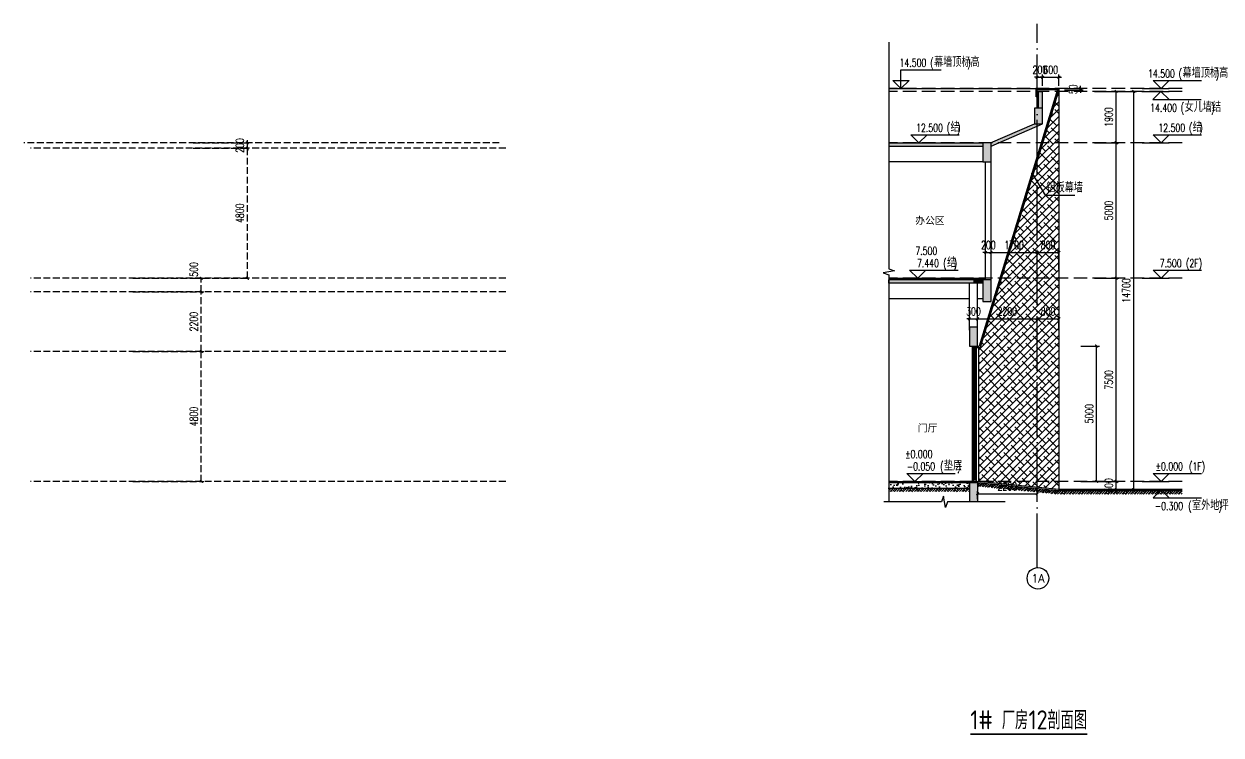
# Model space of a CAD drawing. Extents: x -1899985 to -450366, y 556196 to 2151267.
# Drawn here: x -1634600 to -1590449, y 558897 to 585146 of the extents above; entities that cross this region are included whole.
import ezdxf
from ezdxf.enums import TextEntityAlignment as Align

# ---------------------------------------------------------------- set-up
doc = ezdxf.new("R2010")
doc.units = 0
doc.header["$LTSCALE"] = 1000
doc.header["$MEASUREMENT"] = 0
for name, pattern in [('__DASH', [0.35, 0.25, -0.1]), ('DASH', [0.35, 0.25, -0.1]), ('DOTE', [2.42, 2, -0.2, 0.02, -0.2])]:
    doc.linetypes.add(name, pattern=pattern)
doc.layers.get('Defpoints').update_dxf_attribs({"color": 210})
for name, color, linetype in [('A-AXIS-D', 1, 'Continuous'), ('A-AXIS-DOTE', 14, 'DOTE'), ('A-AXIS-DP', 126, 'Continuous'), ('A-CURTAIN', 134, 'Continuous'), ('A-HATCH-1', 252, 'Continuous'), ('A-HATCH-2', 251, 'Continuous'), ('A-LIN-V', 9, 'Continuous'), ('A-SFCE', 30, 'Continuous'), ('A-WINDOW', 140, 'Continuous'), ('AS-COLN', 6, 'Continuous'), ('AS-WALL', 40, 'Continuous'), ('DIM_ELEV', 3, 'Continuous'), ('DIM_SYMB', 3, 'Continuous'), ('PUB_HATCH', 8, 'Continuous'), ('PUB_TEXT', 7, 'Continuous')]:
    doc.layers.add(name, color=color, linetype=linetype)
doc.styles.add('_TCH_AXIS', font='COMPLEX', dxfattribs={"bigfont": 'GBCBIG'})
doc.styles.add('_TCH_DIM', font='SIMPLEX', dxfattribs={"bigfont": 'GBCBIG'})
doc.styles.add('_TCH_DIM_T3', font='SIMPLEX', dxfattribs={"width": 0.705882, "bigfont": 'GBCBIG'})
doc.styles.get("Standard").update_dxf_attribs({"font": 'gbenor.shx', "bigfont": 'gbcbig.shx'})
doc.styles.add('图框', font='')
doc.styles.get('图框').set_extended_font_data('SimSun')
doc.dimstyles.new('_TCH_ARCH&&100', dxfattribs={"dimtxt": 297.5, "dimasz": 100, "dimexe": 100, "dimexo": 100, "dimgap": 126.25, "dimtad": 1, "dimdec": 0, "dimzin": 0, "dimdsep": 46, "dimtxsty": '_TCH_DIM_T3', "dimblk": 'ARCHTICK', "dimcen": 0.09, "dimclrt": 7, "dimazin": 2, "dimtfac": 1, "dimtdec": 0, "dimtix": 1, "dimtmove": 2, "dimatfit": 3, "dimfxl": 0, "dimtolj": 1, "dimtzin": 0, "dimarcsym": 0})

# ---------------------------------------------------------------- blocks, each defined once
blk = doc.blocks.new('_ArchTick')
at = {"color": 0, "linetype": 'ByBlock', "const_width": 0.4}
blk.add_lwpolyline([(-0.5, -0.5), (0.5, 0.5)], dxfattribs=at)
blk = doc.blocks.new('*D518')
at = {"layer": 'A-AXIS-D', "color": 0, "linetype": 'DASH', "lineweight": -2}
for p, q in [((-1634280, 573057), (-1631660, 573057)), ((-1631760, 568257), (-1631760, 573057)), ((-1634280, 568257), (-1631660, 568257))]:
    blk.add_line(p, q, dxfattribs=at)
at = {"layer": 'Defpoints', "color": 0, "linetype": 'DASH'}
for p in [(-1634380, 573057), (-1631760, 573057), (-1634380, 568257)]:
    blk.add_point(p, dxfattribs=at)
at = {"layer": 'A-AXIS-D', "color": 0, "linetype": 'DASH', "lineweight": -2, "xscale": 100, "yscale": 100, "zscale": 100}
for p, rotation in [((-1631760, 573057), 90), ((-1631760, 568257), 270)]:
    blk.add_blockref('_ArchTick', p, dxfattribs=dict(at, rotation=rotation))
at = {"layer": 'A-AXIS-D', "color": 7, "linetype": 'DASH', "insert": (-1632035, 570657), "char_height": 297.5, "attachment_point": 5, "rotation": 90, "style": '_TCH_DIM_T3'}
blk.add_mtext('\\A1;4800', dxfattribs=at)
blk = doc.blocks.new('*D519')
at = {"layer": 'A-AXIS-D', "color": 0, "linetype": 'DASH', "lineweight": -2}
for p, q in [((-1634280, 575257), (-1631660, 575257)), ((-1631760, 573057), (-1631760, 575257)), ((-1634280, 573057), (-1631660, 573057))]:
    blk.add_line(p, q, dxfattribs=at)
at = {"layer": 'Defpoints', "color": 0, "linetype": 'DASH'}
for p in [(-1634380, 575257), (-1631760, 575257), (-1634380, 573057)]:
    blk.add_point(p, dxfattribs=at)
at = {"layer": 'A-AXIS-D', "color": 0, "linetype": 'DASH', "lineweight": -2, "xscale": 100, "yscale": 100, "zscale": 100}
for p, rotation in [((-1631760, 575257), 90), ((-1631760, 573057), 270)]:
    blk.add_blockref('_ArchTick', p, dxfattribs=dict(at, rotation=rotation))
at = {"layer": 'A-AXIS-D', "color": 7, "linetype": 'DASH', "insert": (-1632035, 574157), "char_height": 297.5, "attachment_point": 5, "rotation": 90, "style": '_TCH_DIM_T3'}
blk.add_mtext('\\A1;2200', dxfattribs=at)
blk = doc.blocks.new('*D520')
at = {"layer": 'A-AXIS-D', "color": 0, "linetype": 'DASH', "lineweight": -2}
for p, q in [((-1634280, 575757), (-1631660, 575757)), ((-1631760, 575257), (-1631760, 575757)), ((-1634280, 575257), (-1631660, 575257))]:
    blk.add_line(p, q, dxfattribs=at)
at = {"layer": 'Defpoints', "color": 0, "linetype": 'DASH'}
for p in [(-1634380, 575757), (-1631760, 575757), (-1634380, 575257)]:
    blk.add_point(p, dxfattribs=at)
at = {"layer": 'A-AXIS-D', "color": 0, "linetype": 'DASH', "lineweight": -2, "xscale": 100, "yscale": 100, "zscale": 100}
for p, rotation in [((-1631760, 575757), 90), ((-1631760, 575257), 270)]:
    blk.add_blockref('_ArchTick', p, dxfattribs=dict(at, rotation=rotation))
at = {"layer": 'A-AXIS-D', "color": 7, "linetype": 'DASH', "insert": (-1632035, 576082), "char_height": 297.5, "attachment_point": 5, "rotation": 90, "style": '_TCH_DIM_T3'}
blk.add_mtext('\\A1;500', dxfattribs=at)
blk = doc.blocks.new('*D521')
at = {"layer": 'A-AXIS-D', "color": 0, "linetype": 'DASH', "lineweight": -2}
for p, q in [((-1632060, 580557), (-1629960, 580557)), ((-1630060, 575757), (-1630060, 580557)), ((-1632060, 575757), (-1629960, 575757))]:
    blk.add_line(p, q, dxfattribs=at)
at = {"layer": 'Defpoints', "color": 0, "linetype": 'DASH'}
for p in [(-1632160, 580557), (-1630060, 580557), (-1632160, 575757)]:
    blk.add_point(p, dxfattribs=at)
at = {"layer": 'A-AXIS-D', "color": 0, "linetype": 'DASH', "lineweight": -2, "xscale": 100, "yscale": 100, "zscale": 100}
for p, rotation in [((-1630060, 580557), 90), ((-1630060, 575757), 270)]:
    blk.add_blockref('_ArchTick', p, dxfattribs=dict(at, rotation=rotation))
at = {"layer": 'A-AXIS-D', "color": 7, "linetype": 'DASH', "insert": (-1630335, 578157), "char_height": 297.5, "attachment_point": 5, "rotation": 90, "style": '_TCH_DIM_T3'}
blk.add_mtext('\\A1;4800', dxfattribs=at)
blk = doc.blocks.new('*D522')
at = {"layer": 'A-AXIS-D', "color": 0, "linetype": 'DASH', "lineweight": -2}
for p, q in [((-1632060, 580757), (-1629960, 580757)), ((-1630060, 580757), (-1630060, 580857)), ((-1630060, 580557), (-1630060, 580757)), ((-1632060, 580557), (-1629960, 580557)), ((-1630060, 580557), (-1630060, 580457))]:
    blk.add_line(p, q, dxfattribs=at)
at = {"layer": 'Defpoints', "color": 0, "linetype": 'DASH'}
for p in [(-1632160, 580757), (-1630060, 580757), (-1632160, 580557)]:
    blk.add_point(p, dxfattribs=at)
at = {"layer": 'A-AXIS-D', "color": 0, "linetype": 'DASH', "lineweight": -2, "xscale": 100, "yscale": 100, "zscale": 100}
for p, rotation in [((-1630060, 580757), 270), ((-1630060, 580557), 90)]:
    blk.add_blockref('_ArchTick', p, dxfattribs=dict(at, rotation=rotation))
at = {"layer": 'A-AXIS-D', "color": 7, "linetype": 'DASH', "insert": (-1630335, 580657), "char_height": 297.5, "attachment_point": 5, "rotation": 90, "style": '_TCH_DIM_T3'}
blk.add_mtext('\\A1;200', dxfattribs=at)
blk = doc.blocks.new('*D120')
at = {"layer": 'A-AXIS-DP', "color": 0, "lineweight": -2}
for p, q in [((-1599431, 567607), (-1599431, 567904)), ((-1599431, 567804), (-1597231, 567804)), ((-1597231, 567607), (-1597231, 567904))]:
    blk.add_line(p, q, dxfattribs=at)
at = {"layer": 'Defpoints', "color": 0}
for p in [(-1597231, 567804), (-1599431, 567507), (-1597231, 567507)]:
    blk.add_point(p, dxfattribs=at)
at = {"layer": 'A-AXIS-DP', "color": 0, "lineweight": -2, "xscale": 100, "yscale": 100, "zscale": 100, "rotation": 180}
blk.add_blockref('_ArchTick', (-1599431, 567804), dxfattribs=at)
at = {"layer": 'A-AXIS-DP', "color": 0, "lineweight": -2, "xscale": 100, "yscale": 100, "zscale": 100}
blk.add_blockref('_ArchTick', (-1597231, 567804), dxfattribs=at)
at = {"layer": 'A-AXIS-DP', "color": 7, "insert": (-1598331, 568079), "char_height": 297.5, "attachment_point": 5, "style": '_TCH_DIM_T3'}
blk.add_mtext('\\A1;2200', dxfattribs=at)
blk = doc.blocks.new('*D148')
at = {"layer": 'A-AXIS-DP', "color": 0, "lineweight": -2}
for p, q in [((-1597231, 573846), (-1597231, 574361)), ((-1597231, 574261), (-1596431, 574261)), ((-1596431, 573846), (-1596431, 574361))]:
    blk.add_line(p, q, dxfattribs=at)
at = {"layer": 'Defpoints', "color": 0}
for p in [(-1596431, 574261), (-1597231, 573746), (-1596431, 573746)]:
    blk.add_point(p, dxfattribs=at)
at = {"layer": 'A-AXIS-DP', "color": 0, "lineweight": -2, "xscale": 100, "yscale": 100, "zscale": 100, "rotation": 180}
blk.add_blockref('_ArchTick', (-1597231, 574261), dxfattribs=at)
at = {"layer": 'A-AXIS-DP', "color": 0, "lineweight": -2, "xscale": 100, "yscale": 100, "zscale": 100}
blk.add_blockref('_ArchTick', (-1596431, 574261), dxfattribs=at)
at = {"layer": 'A-AXIS-DP', "color": 7, "insert": (-1596831, 574536), "char_height": 297.5, "attachment_point": 5, "style": '_TCH_DIM_T3'}
blk.add_mtext('\\A1;800', dxfattribs=at)
blk = doc.blocks.new('*D149')
at = {"layer": 'A-AXIS-DP', "color": 0, "lineweight": -2}
for p, q in [((-1599431, 573846), (-1599431, 574361)), ((-1599431, 574261), (-1597231, 574261)), ((-1597231, 573846), (-1597231, 574361))]:
    blk.add_line(p, q, dxfattribs=at)
at = {"layer": 'Defpoints', "color": 0}
for p in [(-1597231, 574261), (-1599431, 573746), (-1597231, 573746)]:
    blk.add_point(p, dxfattribs=at)
at = {"layer": 'A-AXIS-DP', "color": 0, "lineweight": -2, "xscale": 100, "yscale": 100, "zscale": 100, "rotation": 180}
blk.add_blockref('_ArchTick', (-1599431, 574261), dxfattribs=at)
at = {"layer": 'A-AXIS-DP', "color": 0, "lineweight": -2, "xscale": 100, "yscale": 100, "zscale": 100}
blk.add_blockref('_ArchTick', (-1597231, 574261), dxfattribs=at)
at = {"layer": 'A-AXIS-DP', "color": 7, "insert": (-1598331, 574536), "char_height": 297.5, "attachment_point": 5, "style": '_TCH_DIM_T3'}
blk.add_mtext('\\A1;2200', dxfattribs=at)
blk = doc.blocks.new('*D150')
at = {"layer": 'A-AXIS-DP', "color": 0, "lineweight": -2}
for p, q in [((-1599731, 574261), (-1599831, 574261)), ((-1599731, 573846), (-1599731, 574361)), ((-1599731, 574261), (-1599431, 574261)), ((-1599431, 573846), (-1599431, 574361)), ((-1599431, 574261), (-1599331, 574261))]:
    blk.add_line(p, q, dxfattribs=at)
at = {"layer": 'Defpoints', "color": 0}
for p in [(-1599431, 574261), (-1599731, 573746), (-1599431, 573746)]:
    blk.add_point(p, dxfattribs=at)
at = {"layer": 'A-AXIS-DP', "color": 0, "lineweight": -2, "xscale": 100, "yscale": 100, "zscale": 100}
blk.add_blockref('_ArchTick', (-1599731, 574261), dxfattribs=at)
at = {"layer": 'A-AXIS-DP', "color": 0, "lineweight": -2, "xscale": 100, "yscale": 100, "zscale": 100, "rotation": 180}
blk.add_blockref('_ArchTick', (-1599431, 574261), dxfattribs=at)
at = {"layer": 'A-AXIS-DP', "color": 7, "insert": (-1599581, 574536), "char_height": 297.5, "attachment_point": 5, "style": '_TCH_DIM_T3'}
blk.add_mtext('\\A1;300', dxfattribs=at)
blk = doc.blocks.new('*D307')
at = {"layer": 'A-AXIS-DP', "color": 0, "lineweight": -2}
for p, q in [((-1595633, 582757), (-1595633, 582857)), ((-1596222, 582757), (-1595533, 582757)), ((-1596222, 582707), (-1595533, 582707)), ((-1595633, 582707), (-1595633, 582757)), ((-1595633, 582707), (-1595633, 582607))]:
    blk.add_line(p, q, dxfattribs=at)
at = {"layer": 'Defpoints', "color": 0}
for p in [(-1596322, 582757), (-1596322, 582707), (-1595633, 582757)]:
    blk.add_point(p, dxfattribs=at)
at = {"layer": 'A-AXIS-DP', "color": 0, "lineweight": -2, "xscale": 100, "yscale": 100, "zscale": 100}
for p, rotation in [((-1595633, 582757), 270), ((-1595633, 582707), 90)]:
    blk.add_blockref('_ArchTick', p, dxfattribs=dict(at, rotation=rotation))
at = {"layer": 'A-AXIS-DP', "color": 7, "insert": (-1595908, 582732), "char_height": 297.5, "attachment_point": 5, "rotation": 90, "style": '_TCH_DIM_T3'}
blk.add_mtext('\\A1;50', dxfattribs=at)
blk = doc.blocks.new('*D409')
at = {"layer": 'A-AXIS-DP', "color": 0, "lineweight": -2}
for p, q in [((-1597231, 576100), (-1597231, 576810)), ((-1597231, 576710), (-1596431, 576710)), ((-1596431, 576100), (-1596431, 576810))]:
    blk.add_line(p, q, dxfattribs=at)
at = {"layer": 'Defpoints', "color": 0}
for p in [(-1596431, 576710), (-1597231, 576000), (-1596431, 576000)]:
    blk.add_point(p, dxfattribs=at)
at = {"layer": 'A-AXIS-DP', "color": 0, "lineweight": -2, "xscale": 100, "yscale": 100, "zscale": 100, "rotation": 180}
blk.add_blockref('_ArchTick', (-1597231, 576710), dxfattribs=at)
at = {"layer": 'A-AXIS-DP', "color": 0, "lineweight": -2, "xscale": 100, "yscale": 100, "zscale": 100}
blk.add_blockref('_ArchTick', (-1596431, 576710), dxfattribs=at)
at = {"layer": 'A-AXIS-DP', "color": 7, "insert": (-1596831, 576985), "char_height": 297.5, "attachment_point": 5, "style": '_TCH_DIM_T3'}
blk.add_mtext('\\A1;800', dxfattribs=at)
blk = doc.blocks.new('*D410')
at = {"layer": 'A-AXIS-DP', "color": 0, "lineweight": -2}
for p, q in [((-1598931, 576100), (-1598931, 576810)), ((-1598931, 576710), (-1597231, 576710)), ((-1597231, 576100), (-1597231, 576810))]:
    blk.add_line(p, q, dxfattribs=at)
at = {"layer": 'Defpoints', "color": 0}
for p in [(-1597231, 576710), (-1598931, 576000), (-1597231, 576000)]:
    blk.add_point(p, dxfattribs=at)
at = {"layer": 'A-AXIS-DP', "color": 0, "lineweight": -2, "xscale": 100, "yscale": 100, "zscale": 100, "rotation": 180}
blk.add_blockref('_ArchTick', (-1598931, 576710), dxfattribs=at)
at = {"layer": 'A-AXIS-DP', "color": 0, "lineweight": -2, "xscale": 100, "yscale": 100, "zscale": 100}
blk.add_blockref('_ArchTick', (-1597231, 576710), dxfattribs=at)
at = {"layer": 'A-AXIS-DP', "color": 7, "insert": (-1598081, 576985), "char_height": 297.5, "attachment_point": 5, "style": '_TCH_DIM_T3'}
blk.add_mtext('\\A1;1700', dxfattribs=at)
blk = doc.blocks.new('*D411')
at = {"layer": 'A-AXIS-DP', "color": 0, "lineweight": -2}
for p, q in [((-1599131, 576710), (-1599231, 576710)), ((-1599131, 576100), (-1599131, 576810)), ((-1599131, 576710), (-1598931, 576710)), ((-1598931, 576100), (-1598931, 576810)), ((-1598931, 576710), (-1598831, 576710))]:
    blk.add_line(p, q, dxfattribs=at)
at = {"layer": 'Defpoints', "color": 0}
for p in [(-1598931, 576710), (-1599131, 576000), (-1598931, 576000)]:
    blk.add_point(p, dxfattribs=at)
at = {"layer": 'A-AXIS-DP', "color": 0, "lineweight": -2, "xscale": 100, "yscale": 100, "zscale": 100}
blk.add_blockref('_ArchTick', (-1599131, 576710), dxfattribs=at)
at = {"layer": 'A-AXIS-DP', "color": 0, "lineweight": -2, "xscale": 100, "yscale": 100, "zscale": 100, "rotation": 180}
blk.add_blockref('_ArchTick', (-1598931, 576710), dxfattribs=at)
at = {"layer": 'A-AXIS-DP', "color": 7, "insert": (-1599031, 576985), "char_height": 297.5, "attachment_point": 5, "style": '_TCH_DIM_T3'}
blk.add_mtext('\\A1;200', dxfattribs=at)
blk = doc.blocks.new('*D412')
at = {"layer": 'A-AXIS-DP', "color": 0, "lineweight": -2}
for p, q in [((-1597031, 582857), (-1597031, 583278)), ((-1596431, 582857), (-1596431, 583278)), ((-1597031, 583178), (-1597131, 583178)), ((-1597031, 583178), (-1596431, 583178)), ((-1596431, 583178), (-1596331, 583178))]:
    blk.add_line(p, q, dxfattribs=at)
at = {"layer": 'Defpoints', "color": 0}
for p in [(-1596431, 583178), (-1597031, 582757), (-1596431, 582757)]:
    blk.add_point(p, dxfattribs=at)
at = {"layer": 'A-AXIS-DP', "color": 0, "lineweight": -2, "xscale": 100, "yscale": 100, "zscale": 100}
blk.add_blockref('_ArchTick', (-1597031, 583178), dxfattribs=at)
at = {"layer": 'A-AXIS-DP', "color": 0, "lineweight": -2, "xscale": 100, "yscale": 100, "zscale": 100, "rotation": 180}
blk.add_blockref('_ArchTick', (-1596431, 583178), dxfattribs=at)
at = {"layer": 'A-AXIS-DP', "color": 7, "insert": (-1596731, 583453), "char_height": 297.5, "attachment_point": 5, "style": '_TCH_DIM_T3'}
blk.add_mtext('\\A1;600', dxfattribs=at)
blk = doc.blocks.new('*D413')
at = {"layer": 'A-AXIS-DP', "color": 0, "lineweight": -2}
for p, q in [((-1597231, 582857), (-1597231, 583278)), ((-1597031, 582857), (-1597031, 583278)), ((-1597231, 583178), (-1597331, 583178)), ((-1597231, 583178), (-1597031, 583178)), ((-1597031, 583178), (-1596931, 583178))]:
    blk.add_line(p, q, dxfattribs=at)
at = {"layer": 'Defpoints', "color": 0}
for p in [(-1597031, 583178), (-1597231, 582757), (-1597031, 582757)]:
    blk.add_point(p, dxfattribs=at)
at = {"layer": 'A-AXIS-DP', "color": 0, "lineweight": -2, "xscale": 100, "yscale": 100, "zscale": 100}
blk.add_blockref('_ArchTick', (-1597231, 583178), dxfattribs=at)
at = {"layer": 'A-AXIS-DP', "color": 0, "lineweight": -2, "xscale": 100, "yscale": 100, "zscale": 100, "rotation": 180}
blk.add_blockref('_ArchTick', (-1597031, 583178), dxfattribs=at)
at = {"layer": 'A-AXIS-DP', "color": 7, "insert": (-1597131, 583453), "char_height": 297.5, "attachment_point": 5, "style": '_TCH_DIM_T3'}
blk.add_mtext('\\A1;200', dxfattribs=at)
blk = doc.blocks.new('*D414')
at = {"layer": 'A-AXIS-DP', "color": 0, "lineweight": -2}
for p, q in [((-1595617, 573257), (-1594938, 573257)), ((-1595038, 568257), (-1595038, 573257)), ((-1595617, 568257), (-1594938, 568257))]:
    blk.add_line(p, q, dxfattribs=at)
at = {"layer": 'Defpoints', "color": 0}
for p in [(-1595717, 573257), (-1595038, 573257), (-1595717, 568257)]:
    blk.add_point(p, dxfattribs=at)
at = {"layer": 'A-AXIS-DP', "color": 0, "lineweight": -2, "xscale": 100, "yscale": 100, "zscale": 100}
for p, rotation in [((-1595038, 573257), 90), ((-1595038, 568257), 270)]:
    blk.add_blockref('_ArchTick', p, dxfattribs=dict(at, rotation=rotation))
at = {"layer": 'A-AXIS-DP', "color": 7, "insert": (-1595313, 570757), "char_height": 297.5, "attachment_point": 5, "rotation": 90, "style": '_TCH_DIM_T3'}
blk.add_mtext('\\A1;5000', dxfattribs=at)
blk = doc.blocks.new('*D420')
at = {"layer": 'A-AXIS-D', "color": 0, "lineweight": -2}
for p, q in [((-1594499, 582657), (-1593571, 582657)), ((-1593671, 567957), (-1593671, 582657)), ((-1594499, 567957), (-1593571, 567957))]:
    blk.add_line(p, q, dxfattribs=at)
at = {"layer": 'Defpoints', "color": 0}
for p in [(-1594599, 582657), (-1593671, 582657), (-1594599, 567957)]:
    blk.add_point(p, dxfattribs=at)
at = {"layer": 'A-AXIS-D', "color": 0, "lineweight": -2, "xscale": 100, "yscale": 100, "zscale": 100}
for p, rotation in [((-1593671, 582657), 90), ((-1593671, 567957), 270)]:
    blk.add_blockref('_ArchTick', p, dxfattribs=dict(at, rotation=rotation))
at = {"layer": 'A-AXIS-D', "color": 7, "insert": (-1593946, 575307), "char_height": 297.5, "attachment_point": 5, "rotation": 90, "style": '_TCH_DIM_T3'}
blk.add_mtext('\\A1;14700', dxfattribs=at)
blk = doc.blocks.new('*D422')
at = {"layer": 'A-AXIS-D', "color": 0, "lineweight": -2}
for p, q in [((-1595117, 568257), (-1594217, 568257)), ((-1594317, 568257), (-1594317, 568357)), ((-1594317, 567957), (-1594317, 568257)), ((-1595117, 567957), (-1594217, 567957)), ((-1594317, 567957), (-1594317, 567857))]:
    blk.add_line(p, q, dxfattribs=at)
at = {"layer": 'Defpoints', "color": 0}
for p in [(-1595217, 568257), (-1594317, 568257), (-1595217, 567957)]:
    blk.add_point(p, dxfattribs=at)
at = {"layer": 'A-AXIS-D', "color": 0, "lineweight": -2, "xscale": 100, "yscale": 100, "zscale": 100}
for p, rotation in [((-1594317, 568257), 270), ((-1594317, 567957), 90)]:
    blk.add_blockref('_ArchTick', p, dxfattribs=dict(at, rotation=rotation))
at = {"layer": 'A-AXIS-D', "color": 7, "insert": (-1594592, 568107), "char_height": 297.5, "attachment_point": 5, "rotation": 90, "style": '_TCH_DIM_T3'}
blk.add_mtext('\\A1;300', dxfattribs=at)
blk = doc.blocks.new('*D423')
at = {"layer": 'A-AXIS-D', "color": 0, "lineweight": -2}
for p, q in [((-1595117, 575757), (-1594217, 575757)), ((-1594317, 568257), (-1594317, 575757)), ((-1595117, 568257), (-1594217, 568257))]:
    blk.add_line(p, q, dxfattribs=at)
at = {"layer": 'Defpoints', "color": 0}
for p in [(-1595217, 575757), (-1594317, 575757), (-1595217, 568257)]:
    blk.add_point(p, dxfattribs=at)
at = {"layer": 'A-AXIS-D', "color": 0, "lineweight": -2, "xscale": 100, "yscale": 100, "zscale": 100}
for p, rotation in [((-1594317, 575757), 90), ((-1594317, 568257), 270)]:
    blk.add_blockref('_ArchTick', p, dxfattribs=dict(at, rotation=rotation))
at = {"layer": 'A-AXIS-D', "color": 7, "insert": (-1594592, 572007), "char_height": 297.5, "attachment_point": 5, "rotation": 90, "style": '_TCH_DIM_T3'}
blk.add_mtext('\\A1;7500', dxfattribs=at)
blk = doc.blocks.new('*D424')
at = {"layer": 'A-AXIS-D', "color": 0, "lineweight": -2}
for p, q in [((-1595117, 580757), (-1594217, 580757)), ((-1594317, 575757), (-1594317, 580757)), ((-1595117, 575757), (-1594217, 575757))]:
    blk.add_line(p, q, dxfattribs=at)
at = {"layer": 'Defpoints', "color": 0}
for p in [(-1595217, 580757), (-1594317, 580757), (-1595217, 575757)]:
    blk.add_point(p, dxfattribs=at)
at = {"layer": 'A-AXIS-D', "color": 0, "lineweight": -2, "xscale": 100, "yscale": 100, "zscale": 100}
for p, rotation in [((-1594317, 580757), 90), ((-1594317, 575757), 270)]:
    blk.add_blockref('_ArchTick', p, dxfattribs=dict(at, rotation=rotation))
at = {"layer": 'A-AXIS-D', "color": 7, "insert": (-1594592, 578257), "char_height": 297.5, "attachment_point": 5, "rotation": 90, "style": '_TCH_DIM_T3'}
blk.add_mtext('\\A1;5000', dxfattribs=at)
blk = doc.blocks.new('*D425')
at = {"layer": 'A-AXIS-D', "color": 0, "lineweight": -2}
for p, q in [((-1595117, 582657), (-1594217, 582657)), ((-1594317, 580757), (-1594317, 582657)), ((-1595117, 580757), (-1594217, 580757))]:
    blk.add_line(p, q, dxfattribs=at)
at = {"layer": 'Defpoints', "color": 0}
for p in [(-1595217, 582657), (-1594317, 582657), (-1595217, 580757)]:
    blk.add_point(p, dxfattribs=at)
at = {"layer": 'A-AXIS-D', "color": 0, "lineweight": -2, "xscale": 100, "yscale": 100, "zscale": 100}
for p, rotation in [((-1594317, 582657), 90), ((-1594317, 580757), 270)]:
    blk.add_blockref('_ArchTick', p, dxfattribs=dict(at, rotation=rotation))
at = {"layer": 'A-AXIS-D', "color": 7, "insert": (-1594592, 581707), "char_height": 297.5, "attachment_point": 5, "rotation": 90, "style": '_TCH_DIM_T3'}
blk.add_mtext('\\A1;1900', dxfattribs=at)
blk = doc.blocks.new('$LinePat$素土夯实')
at = {"color": 0}
for p, q in [((0, -210), (210, 0)), ((120, -300), (420, 0)), ((420, 0), (608, -188)), ((495, -300), (795, 0)), ((615, 0), (705, -90)), ((210, -210), (300, -300)), ((315, -105), (502, -293)), ((705, -300), (795, -210))]:
    blk.add_line(p, q, dxfattribs=at)
blk = doc.blocks.new('_FZH')
blk.add_lwpolyline([(-0.5, -0.5), (0.5, -0.5), (0.5, 0.5), (-0.5, 0.5)], close=True)
at = {"layer": 'PUB_HATCH'}
blk.add_solid([(-0.5, -0.5), (0.5, -0.5), (-0.5, 0.5), (0.5, 0.5)], dxfattribs=at)
blk = doc.blocks.new('234234234234')
at = {"layer": 'A-LIN-V', "linetype": 'DASH'}
for points in [[(-1620770, 580757.5), (-1638300, 580757.5)], [(-1620530, 580557.5), (-1638060, 580557.5)], [(-1620530, 575757.5), (-1638060, 575757.5)], [(-1620530, 575257.5), (-1638060, 575257.5)], [(-1620530, 573057.5), (-1638060, 573057.5)], [(-1620530, 568257.5), (-1638060, 568257.5)]]:
    blk.add_lwpolyline(points, dxfattribs=at)
at = {"layer": 'A-AXIS-D', "linetype": 'DASH'}
for p1, p2, distance, picture, middle in [((-1632160, 580557.5), (-1632160, 580757.5), -2100, '*D522', (-1630335, 580657.5)), ((-1632160, 575757.5), (-1632160, 580557.5), -2100, '*D521', (-1630335, 578157.5)), ((-1634380.2, 573057.5), (-1634380.2, 575257.5), -2620.2, '*D519', (-1632035, 574157.5)), ((-1634380.2, 568257.5), (-1634380.2, 573057.5), -2620.2, '*D518', (-1632035, 570657.5))]:
    dim = blk.add_aligned_dim(p1=p1, p2=p2, distance=distance, dimstyle='_TCH_ARCH&&100', dxfattribs=at)
    dim.commit()
    dim.dimension.update_dxf_attribs({"geometry": picture, "text_midpoint": middle})
dim = blk.add_linear_dim(base=(-1631760, 575757.5), p1=(-1634380.2, 575257.5), p2=(-1634380.2, 575757.5), angle=90, dimstyle='_TCH_ARCH&&100', dxfattribs=at)
dim.commit()
dim.dimension.update_dxf_attribs({"geometry": '*D520', "text_midpoint": (-1632035, 576082.5), "dimtype": 161})

msp = doc.modelspace()

# ---------------------------------------------------------------- hatches: boundary and pattern name
at = {"layer": 'A-HATCH-1'}
h = msp.add_hatch(dxfattribs=at)
h.set_pattern_fill('混凝土', color=256, scale=50)
h.set_pattern_definition([(50, (0, 0), (358.63009, -31.37607), [37.5, -412.5]), (355, (0, 0), (-69.37567, 376.09607), [30, -330]), (100.4514, (29.9, -2.6), (289.25469, 344.71977), [31.870095, -350.571056]), (46.1842, (0, 100), (533.62052, -82.75951), [56.25, -618.75]), (96.6356, (44.47, 93.1), (467.33135, 487.05894), [47.80514, -525.8565]), (351.1842, (0, 100), (467.33097, 487.0593), [45, -495]), (21, (50, 75), (298.453526, -201.309445), [37.5, -412.5]), (326, (50, 75), (121.657666, 362.57502), [30, -330]), (71.4514, (74.87, 58.22), (420.111314, 161.26525), [31.870095, -350.571056]), (37.5, (0, 0), (6.079928, 166.446927), [0, -326, 0, -335, 0, -331.25]), (7.5, (0, 0), (131.534769, 197.205856), [0, -191, 0, -318.5, 0, -126.25]), (327.5, (-111.5, 0), (266.911218, -11.277436), [0, -125, 0, -390, 0, -517.5]), (317.5, (-161.5, 0), (291.593085, 50.05249), [0, -162.5, 0, -259, 0, -367.5])])
h.paths.add_polyline_path([(-1602703.6, 568207.5), (-1602703.6, 568007.5), (-1599732.3, 568007.5), (-1599732.3, 568207.5)])
at = {"layer": 'A-HATCH-2'}
h = msp.add_hatch(dxfattribs=at)
h.set_pattern_fill('ANSI38', color=256, scale=120)
h.set_pattern_definition([(45, (0, 0), (-134.703842, 134.703842), []), (135, (0, 0), (-404.111525, 134.703842), [476.25, -285.75])])
h.paths.add_polyline_path([(-1596431.5, 567957.5), (-1596431.5, 582707.5), (-1599106.7, 573944), (-1599331.5, 573207.5), (-1599381.5, 573207.5), (-1599381.5, 568257.5)])
at = {"layer": 'PUB_HATCH'}
for points in [[(-1597181.5, 582036.4), (-1597031.5, 582036.4), (-1597031.5, 582657.5), (-1597181.5, 582657.5)], [(-1597034, 581457.5), (-1597331.5, 581457.5), (-1597331.5, 581459.3), (-1598950.2, 580757.5), (-1598931.5, 580757.5), (-1598931.5, 580667.5), (-1598925.3, 580637.5)], [(-1599231.5, 580637.5), (-1599231.5, 580757.5), (-1602703.6, 580757.5), (-1602703.6, 580637.5)], [(-1598931.5, 580667.5), (-1598931.5, 580637.5), (-1598925.3, 580637.5)], [(-1599581.5, 575577.5), (-1599581.5, 575697.5), (-1602703.6, 575697.5), (-1602703.6, 575577.5)], [(-1599231.5, 575697.5), (-1599581.5, 575697.5), (-1599581.5, 575577.5), (-1599231.5, 575577.5)], [(-1599731.5, 568207.5), (-1599731.5, 567507.5), (-1599431.5, 567507.5), (-1599431.5, 568207.5)]]:
    msp.add_hatch(color=256, dxfattribs=at).paths.add_polyline_path(points)

# ---------------------------------------------------------------- linework, layer by layer
at = {"layer": 'A-AXIS-D'}
msp.add_circle((-1597201.3, 564683.1), 400, dxfattribs=at)
at = {"layer": 'A-AXIS-DOTE'}
msp.add_line((-1597231.5, 565081.9), (-1597231.5, 585146), dxfattribs=at)
at = {"layer": 'A-AXIS-DOTE', "linetype": '__DASH', "ltscale": 2}
for p, q in [((-1591884.5, 582757.5), (-1602703.6, 582757.5)), ((-1591884.5, 582657.5), (-1602703.6, 582657.5)), ((-1591884.5, 580757.5), (-1602703.6, 580757.5)), ((-1591884.5, 575757.5), (-1602703.6, 575757.5)), ((-1591884.5, 568257.5), (-1602703.6, 568257.5))]:
    msp.add_line(p, q, dxfattribs=at)
at = {"layer": 'A-CURTAIN'}
for p, q in [((-1596479.3, 582722.1), (-1599368.5, 573257.5)), ((-1596431.5, 582707.5), (-1599331.5, 573207.5)), ((-1596431.5, 582757.5), (-1597271.5, 582747.5)), ((-1597271.5, 582457.5), (-1597271.5, 582747.5)), ((-1597231.5, 582457.5), (-1597271.5, 582457.5)), ((-1596483.8, 582707.5), (-1597231.5, 582697.5)), ((-1597231.5, 582457.5), (-1597231.5, 582697.5)), ((-1596431.5, 582757.5), (-1596431.5, 582707.5)), ((-1599481.5, 573257.5), (-1599368.5, 573257.5))]:
    msp.add_line(p, q, dxfattribs=at)
msp.add_lwpolyline([(-1599481.5, 573207.5), (-1599331.5, 573207.5)], dxfattribs=at)
at = {"layer": 'A-LIN-V'}
for p, q in [((-1602703.6, 582757.5), (-1596431.5, 582757.5)), ((-1599631.5, 573257.5), (-1599631.5, 568257.5)), ((-1599381.5, 568257.5), (-1599381.5, 573207.5))]:
    msp.add_line(p, q, dxfattribs=at)
for points in [[(-1599231.5, 580057.5), (-1602703.6, 580057.5)], [(-1599731.5, 574997.5), (-1602703.6, 574997.5)], [(-1599231.5, 574997.5), (-1599431.5, 574997.5)]]:
    msp.add_lwpolyline(points, dxfattribs=at)
at = {"layer": 'A-SFCE'}
for p, q in [((-1602703.6, 575757.5), (-1599131.5, 575757.5)), ((-1602703.6, 568257.5), (-1599431.5, 568257.5)), ((-1599431.5, 568257.5), (-1599431.5, 568207.5))]:
    msp.add_line(p, q, dxfattribs=at)
at = {"layer": 'A-WINDOW'}
for points in [[(-1599481.5, 573257.5), (-1599481.5, 573257.5), (-1599481.5, 573187.5), (-1599581.5, 573187.5), (-1599581.5, 573257.5), (-1599481.5, 573257.5)], [(-1599516.5, 573187.5), (-1599516.5, 568327.5)], [(-1599481.5, 573187.5), (-1599481.5, 568327.5)], [(-1599481.4, 568327.5), (-1599481.4, 568327.5), (-1599481.4, 568257.5), (-1599581.4, 568257.5), (-1599581.4, 568327.5), (-1599481.4, 568327.5)]]:
    msp.add_lwpolyline(points, dxfattribs=at)
at = {"layer": 'A-WINDOW', "elevation": 0}
for points in [[(-1599581.5, 568327.5), (-1599581.5, 573187.5)], [(-1599546.5, 568327.5), (-1599546.5, 573187.5)]]:
    msp.add_lwpolyline(points, dxfattribs=at)
at = {"layer": 'AS-COLN'}
for p, q in [((-1597181.5, 582036.4), (-1597181.5, 582657.5)), ((-1597181.5, 582657.5), (-1597031.5, 582657.5)), ((-1597031.5, 582036.4), (-1597031.5, 582657.5)), ((-1598950.2, 580757.5), (-1597331.5, 581459.3)), ((-1598925.3, 580637.5), (-1597034, 581457.5)), ((-1602703.6, 580757.5), (-1599231.5, 580757.5)), ((-1602703.6, 580757.5), (-1602703.6, 580637.5)), ((-1602703.6, 580637.5), (-1599231.5, 580637.5)), ((-1598931.5, 580637.5), (-1598925.3, 580637.5)), ((-1599581.5, 575697.5), (-1602703.6, 575697.5)), ((-1602703.6, 575577.5), (-1602703.6, 575697.5)), ((-1599581.5, 575577.5), (-1602703.6, 575577.5)), ((-1599231.5, 575697.5), (-1599581.5, 575697.5)), ((-1599231.5, 575577.5), (-1599581.5, 575577.5)), ((-1599731.5, 568207.5), (-1599731.5, 567507.5)), ((-1599431.5, 568207.5), (-1599731.5, 568207.5)), ((-1599431.5, 568207.5), (-1599431.5, 567507.5)), ((-1599431.5, 567507.5), (-1599731.5, 567507.5))]:
    msp.add_line(p, q, dxfattribs=at)
msp.add_lwpolyline([(-1602703.6, 568007.5), (-1599732.3, 568007.5), (-1599732.3, 568207.5), (-1602703.6, 568207.5)], dxfattribs=at)
at = {"layer": 'AS-WALL'}
for p, q in [((-1599131.5, 575697.5), (-1599131.5, 580057.5)), ((-1598931.5, 575697.5), (-1598931.5, 580057.5)), ((-1599731.5, 573957.5), (-1599731.5, 575577.5)), ((-1599431.5, 573957.5), (-1599431.5, 575577.5))]:
    msp.add_line(p, q, dxfattribs=at)
for points in [[(-1591884.5, 567957.5), (-1596431.5, 567957.5), (-1599430.7, 568257.5)], [(-1591884.5, 567907.5), (-1596434, 567907.5), (-1599435.7, 568207.7)]]:
    msp.add_lwpolyline(points, dxfattribs=at)
at = {"layer": 'Defpoints', "color": 8}
msp.add_line((-1596431.5, 582707.5), (-1596431.5, 567957.5), dxfattribs=at)
at = {"layer": 'DIM_ELEV'}
for p, q in [((-1602255.2, 582757.5), (-1602255.2, 583457.5)), ((-1602255.2, 583457.5), (-1600767.2, 583457.5)), ((-1602255.2, 582757.5), (-1602555.2, 583057.5)), ((-1602555.2, 583057.5), (-1601955.2, 583057.5)), ((-1602255.2, 582757.5), (-1601955.2, 583057.5)), ((-1592657.9, 582757.5), (-1592957.9, 583057.5)), ((-1592957.9, 583057.5), (-1591169.9, 583057.5)), ((-1592657.9, 582757.5), (-1592357.9, 583057.5)), ((-1593367.1, 582657.5), (-1592367.1, 582657.5)), ((-1593357.9, 582757.5), (-1592357.9, 582757.5)), ((-1592667.1, 582657.5), (-1592967.1, 582357.5)), ((-1592967.1, 582357.5), (-1591179.1, 582357.5)), ((-1592667.1, 582657.5), (-1592367.1, 582357.5)), ((-1601592.2, 580757.5), (-1601892.2, 581057.5)), ((-1601892.2, 581057.5), (-1600104.2, 581057.5)), ((-1601592.2, 580757.5), (-1601292.2, 581057.5)), ((-1592657.9, 580757.5), (-1592957.9, 581057.5)), ((-1592957.9, 581057.5), (-1591169.9, 581057.5)), ((-1592657.9, 580757.5), (-1592357.9, 581057.5)), ((-1602292.2, 580757.5), (-1601292.2, 580757.5)), ((-1593357.9, 580757.5), (-1592357.9, 580757.5)), ((-1602334.6, 575757.5), (-1601334.6, 575757.5)), ((-1601634.6, 575757.5), (-1601934.6, 576057.5)), ((-1601934.6, 576057.5), (-1600146.6, 576057.5)), ((-1601634.6, 575757.5), (-1601334.6, 576057.5)), ((-1593357.9, 575757.5), (-1592357.9, 575757.5)), ((-1592657.9, 575757.5), (-1592957.9, 576057.5)), ((-1592957.9, 576057.5), (-1591169.9, 576057.5)), ((-1592657.9, 575757.5), (-1592357.9, 576057.5)), ((-1602440, 568257.5), (-1601440, 568257.5)), ((-1601740, 568257.5), (-1602040, 568557.5)), ((-1602040, 568557.5), (-1600252, 568557.5)), ((-1601740, 568257.5), (-1601440, 568557.5)), ((-1593357.9, 568257.5), (-1592357.9, 568257.5)), ((-1592657.9, 568257.5), (-1592957.9, 568557.5)), ((-1592957.9, 568557.5), (-1591169.9, 568557.5)), ((-1592657.9, 568257.5), (-1592357.9, 568557.5)), ((-1593357.9, 567957.5), (-1592357.9, 567957.5)), ((-1592657.9, 567957.5), (-1592957.9, 567657.5)), ((-1592657.9, 567957.5), (-1592357.9, 567657.5)), ((-1592957.9, 567657.5), (-1591169.9, 567657.5))]:
    msp.add_line(p, q, dxfattribs=at)
at = {"layer": 'DIM_SYMB'}
for p, q in [((-1597420.1, 579619.2), (-1596936.4, 578826.3)), ((-1596936.4, 578826.3), (-1595844.2, 578826.3))]:
    msp.add_line(p, q, dxfattribs=at)
for points in [[(-1602703.6, 584475.8), (-1602703.6, 576104.1), (-1602493.6, 576027.7), (-1602913.6, 575953.6), (-1602703.6, 575879.1), (-1602703.6, 567507.5)], [(-1598410.9, 567507.5), (-1600534.7, 567507.5), (-1600611.1, 567297.5), (-1600685.2, 567717.5), (-1600759.7, 567507.5), (-1602883.6, 567507.5)]]:
    msp.add_lwpolyline(points, dxfattribs=at)
at = {"layer": 'DIM_SYMB', "const_width": 40}
msp.add_lwpolyline([(-1597430.5, 579636.3, 1), (-1597409.7, 579602.2, 1)], format="xyb", close=True, dxfattribs=at)
at = {"layer": 'DIM_SYMB', "const_width": 70}
msp.add_lwpolyline([(-1599700.4, 558932.5), (-1595385.2, 558932.5)], dxfattribs=at)

# ---------------------------------------------------------------- block references
at = {"layer": 'A-HATCH-1', "xscale": 0.4152727836988923, "yscale": 0.4, "zscale": 0.4}
for p in [(-1602703.6, 568007.5), (-1602373.4, 568007.5), (-1602043.3, 568007.5), (-1601713.1, 568007.5), (-1601383, 568007.5), (-1601052.9, 568007.5), (-1600722.7, 568007.5), (-1600392.6, 568007.5), (-1600062.4, 568007.5)]:
    msp.add_blockref('$LinePat$素土夯实', p, dxfattribs=at)
at = {"layer": 'A-HATCH-2', "xscale": 0.42103153353819, "yscale": 0.4, "zscale": 0.4, "rotation": 354.2846860887283}
for p in [(-1599431.5, 568207.5), (-1599098.4, 568174.1), (-1598765.4, 568140.8), (-1598432.3, 568107.5), (-1598099.3, 568074.1), (-1597766.2, 568040.8), (-1597433.2, 568007.5), (-1597100.1, 567974.1), (-1596767, 567940.8)]:
    msp.add_blockref('$LinePat$素土夯实', p, dxfattribs=at)
at = {"layer": 'A-HATCH-2', "xscale": 0.408759224137096, "yscale": 0.4, "zscale": 0.4}
for p in [(-1596434, 567907.5), (-1596109, 567907.5), (-1595784.1, 567907.5), (-1595459.1, 567907.5), (-1595134.1, 567907.5), (-1594809.2, 567907.5), (-1594484.2, 567907.5), (-1594159.2, 567907.5), (-1593834.3, 567907.5), (-1593509.3, 567907.5), (-1593184.4, 567907.5), (-1592859.4, 567907.5), (-1592534.4, 567907.5), (-1592209.5, 567907.5)]:
    msp.add_blockref('$LinePat$素土夯实', p, dxfattribs=at)
at = {"layer": 'A-LIN-V'}
msp.add_blockref('234234234234', (3700, 0), dxfattribs=at)
at = {"layer": 'AS-COLN'}
for p, xscale, yscale, zscale in [((-1597181.5, 581746.9), 300, 578.8986838415731, 578.8986838415731), ((-1599081.5, 580407.5), 300, 699.9999997700797, 699.9999997700797), ((-1599081.5, 575297.5), 299.9999999715947, 799.9999998949934, 799.9999998949934), ((-1599581.5, 573607.5), 300, 699.9999997700797, 699.9999997700797)]:
    msp.add_blockref('_FZH', p, dxfattribs=dict(at, xscale=xscale, yscale=yscale, zscale=zscale))

# ---------------------------------------------------------------- texts
at = {"layer": 'PUB_TEXT', "style": '_TCH_DIM', "width": 0.705882}
for s, p in [('14.500', (-1602307.2, 583562.5)), ('(', (-1601177.2, 583562.5)), (')', (-1599808.5, 583562.5)), ('14.500', (-1593142.2, 583162.5)), ('(', (-1592012.2, 583162.5)), (')', (-1590643.5, 583162.5)), ('14.400', (-1593065.5, 581902.5)), ('(', (-1591935.5, 581902.5)), (')', (-1590812.6, 581902.5)), ('(', (-1600566.6, 581162.5)), (')', (-1600180.8, 581162.5)), ('(', (-1591632.2, 581162.5)), (')', (-1591246.5, 581162.5)), ('12.500', (-1601696.6, 581162.5)), ('12.500', (-1592762.2, 581162.5)), ('7.500', (-1601724.7, 576617.5)), ('7.440', (-1601664.7, 576162.5)), ('(', (-1600694.7, 576162.5)), (')', (-1600308.9, 576162.5)), ('7.500', (-1592712.2, 576162.5)), ('(2F)', (-1591742.2, 576162.5)), ('%%P0.000', (-1602100.1, 569117.5)), ('-0.050', (-1602040.1, 568662.5)), ('(', (-1600810.1, 568662.5)), (')', (-1600178.6, 568662.5)), ('%%P0.000', (-1592862.2, 568662.5)), ('(1F)', (-1591632.2, 568662.5)), ('-0.300', (-1592892.2, 567202.5)), ('(', (-1591662.2, 567202.5)), (')', (-1590539.3, 567202.5))]:
    msp.add_text(s, height=297.5, dxfattribs=at).set_placement(p)
at = {"layer": 'PUB_TEXT'}
for s, height, style, p in [('幕墙顶标高', 337.59, '_TCH_DIM', (-1601037.2, 583562.5)), ('幕墙顶标高', 337.59, '_TCH_DIM', (-1591872.2, 583162.5)), ('女儿墙结', 337.59, '_TCH_DIM', (-1591795.5, 581902.5)), ('结', 337.6, '_TCH_DIM', (-1600426.6, 581162.5)), ('结', 337.6, '_TCH_DIM', (-1591492.2, 581162.5)), ('铝板幕墙', 337.59, '_TCH_DIM', (-1596891.2, 578931.3)), ('办公区', 264.35, '图框', (-1601727.3, 577758.4)), ('结', 337.6, '_TCH_DIM', (-1600554.7, 576162.5)), ('门厅', 264.35, '图框', (-1601632.7, 570100.2)), ('垫层', 337.59, '_TCH_DIM', (-1600670.1, 568662.5)), ('室外地坪', 337.59, '_TCH_DIM', (-1591522.2, 567202.5))]:
    msp.add_text(s, height=height, dxfattribs=dict(at, style=style)).set_placement(p)
at = {"layer": 'PUB_TEXT', "style": '_TCH_AXIS'}
msp.add_text('1A', height=300.65, dxfattribs=at).set_placement((-1597437.5, 564532.7), (-1596965.1, 564532.7), align=Align.FIT)
at = {"layer": 'PUB_TEXT'}
for s, height, p in [('厂房', 675.18, (-1598533.7, 559109.7)), ('剖面图', 675.18, (-1596850.7, 559109.7)), ('1#', 700, (-1599700.4, 559109.7)), ('12', 700, (-1597550.7, 559109.7))]:
    msp.add_text(s, height=height, dxfattribs=at).set_placement(p)

# ---------------------------------------------------------------- dimensions: what is measured, and where the dimension line sits
at = {"layer": 'A-AXIS-D'}
for p1, p2, distance, picture, middle in [((-1595217.2, 580757.5), (-1595217.2, 582657.5), -900, '*D425', (-1594592.2, 581707.5)), ((-1594599.1, 567957.5), (-1594599.1, 582657.5), -928.4, '*D420', (-1593945.7, 575307.5)), ((-1595217.2, 575757.5), (-1595217.2, 580757.5), -900, '*D424', (-1594592.2, 578257.5)), ((-1595217.2, 568257.5), (-1595217.2, 575757.5), -900, '*D423', (-1594592.2, 572007.5)), ((-1595217.2, 567957.5), (-1595217.2, 568257.5), -900, '*D422', (-1594592.2, 568107.5))]:
    dim = msp.add_aligned_dim(p1=p1, p2=p2, distance=distance, dimstyle='_TCH_ARCH&&100', dxfattribs=at)
    dim.commit()
    dim.dimension.update_dxf_attribs({"geometry": picture, "text_midpoint": middle})
at = {"layer": 'A-AXIS-DP'}
for p1, p2, distance, picture, middle in [((-1597231.5, 582757.5), (-1597031.5, 582757.5), 420.2, '*D413', (-1597131.5, 583452.6)), ((-1597031.5, 582757.5), (-1596431.5, 582757.5), 420.2, '*D412', (-1596731.5, 583452.6)), ((-1596322.4, 582707.5), (-1596322.4, 582757.5), -689.4, '*D307', (-1595908, 582732.5)), ((-1599131.5, 576000), (-1598931.5, 576000), 710, '*D411', (-1599031.5, 576985)), ((-1598931.5, 576000), (-1597231.5, 576000), 710, '*D410', (-1598081.5, 576985)), ((-1597231.5, 576000), (-1596431.5, 576000), 710, '*D409', (-1596831.5, 576985)), ((-1599731.5, 573746.4), (-1599431.5, 573746.4), 514.9, '*D150', (-1599581.5, 574536.3)), ((-1599431.5, 573746.4), (-1597231.5, 573746.4), 514.9, '*D149', (-1598331.5, 574536.3)), ((-1597231.5, 573746.4), (-1596431.5, 573746.4), 514.9, '*D148', (-1596831.5, 574536.3)), ((-1595716.9, 568257.5), (-1595716.9, 573257.5), -679.3, '*D414', (-1595312.6, 570757.5)), ((-1599431.5, 567507.5), (-1597231.5, 567507.5), 296.2, '*D120', (-1598331.5, 568078.6))]:
    dim = msp.add_aligned_dim(p1=p1, p2=p2, distance=distance, dimstyle='_TCH_ARCH&&100', dxfattribs=at)
    dim.commit()
    dim.dimension.update_dxf_attribs({"geometry": picture, "text_midpoint": middle})

doc.saveas('drawing.dxf')
